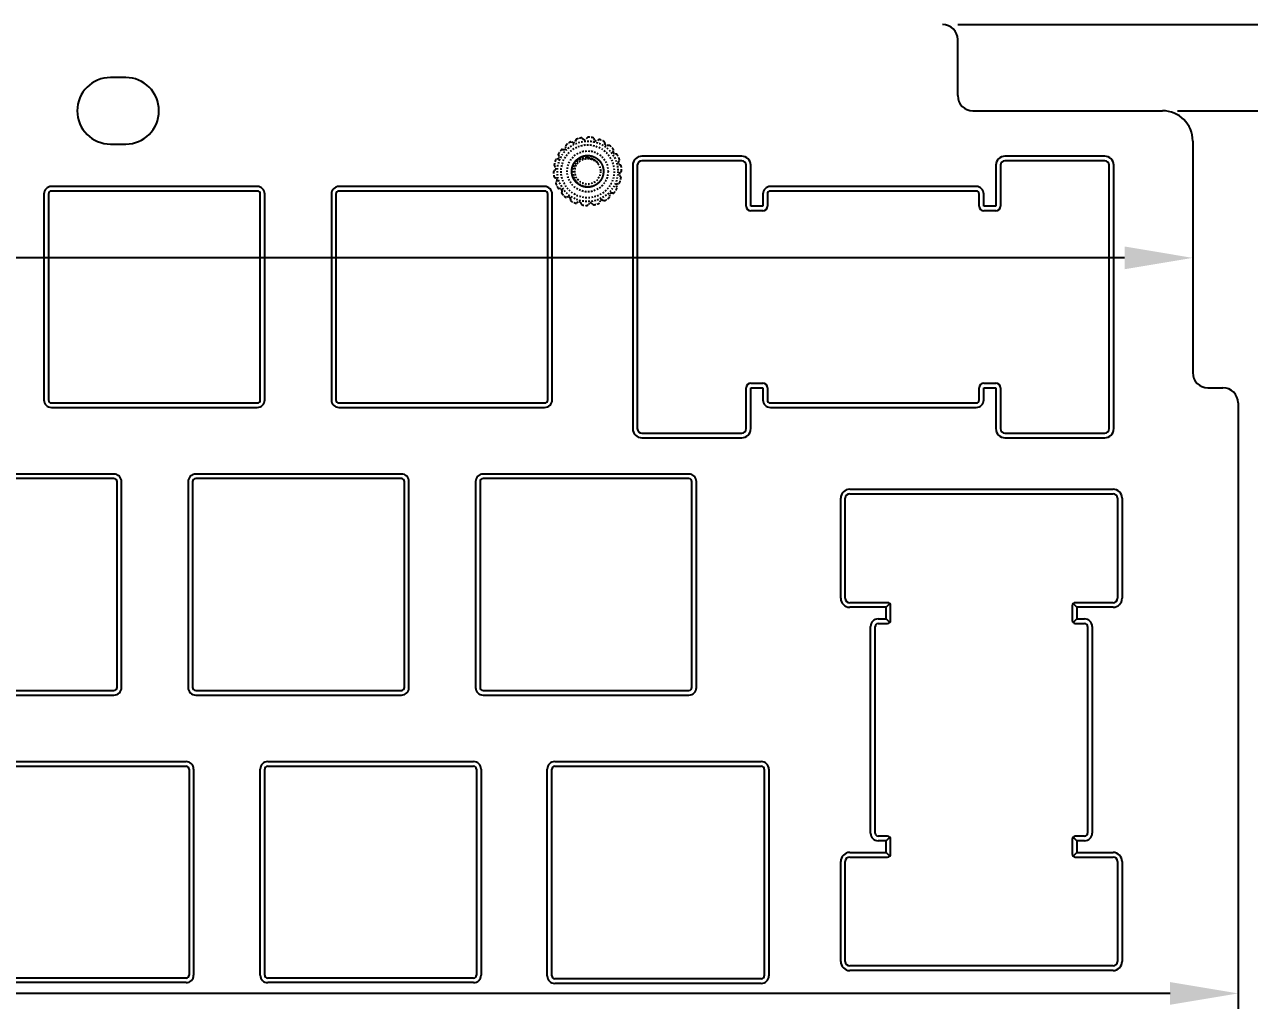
# Model space of a CAD drawing. Header units: inches. Extents: x 1466 to 2567, y -36 to 323.
# Drawn here: x 2398.3 to 2479.2, y 180.3 to 244.8 of the extents above; entities that cross this region are included whole.
import ezdxf

# ---------------------------------------------------------------- set-up
doc = ezdxf.new("R2010")
doc.units = ezdxf.units.IN
doc.header["$LTSCALE"] = 0.909449
doc.header["$MEASUREMENT"] = 0
doc.header["$PDMODE"] = 3
doc.header["$PDSIZE"] = 0.3125
doc.linetypes.add('HIDDEN', pattern=[0.2, 0.1, -0.1])
doc.linetypes.add('PHANTOM', pattern=[0.8, 0.45, -0.05, 0.1, -0.05, 0.1, -0.05])
doc.layers.get('0').update_dxf_attribs({"linetype": 'CONTINUOUS'})
doc.layers.get('Defpoints').update_dxf_attribs({"linetype": 'CONTINUOUS'})
doc.layers.add('DEFAULT_2', color=8, linetype='HIDDEN')
doc.layers.add('DEFAULT_3', color=7, linetype='PHANTOM')
doc.styles.get("Standard").update_dxf_attribs({"font": 'txt', "width": 0.8})
doc.dimstyles.get("Standard").update_dxf_attribs({"dimtxt": 6, "dimasz": 4.5, "dimexe": 1, "dimexo": 1, "dimgap": 0.09, "dimtad": 0, "dimzin": 1, "dimdsep": 46, "dimtxsty": 'STANDARD', "dimcen": 0.09, "dimclrd": 5, "dimclre": 5, "dimclrt": 1, "dimadec": 0, "dimazin": 0, "dimtp": 0.01, "dimtm": 0.01, "dimtfac": 1, "dimtofl": 0, "dimtmove": 0, "dimatfit": 3, "dimfxl": 1, "dimtolj": 1, "dimtzin": 4, "dimarcsym": 0})

# ---------------------------------------------------------------- blocks, each defined once
blk = doc.blocks.new('*D17')
at = {"layer": 'DEFAULT_3', "color": 3, "linetype": 'ByBlock', "lineweight": -2}
for p, q in [((2186.571, 229.672), (2186.571, 230.355)), ((2186.571, 229.355), (2182.071, 229.355)), ((2470.977, 229.355), (2191.071, 229.355)), ((2475.477, 228.422), (2475.477, 228.355))]:
    blk.add_line(p, q, dxfattribs=at)
at = {"layer": 'DEFAULT_3', "color": 3, "linetype": 'ByBlock'}
for points in [[(2191.071, 230.105), (2191.071, 228.605), (2186.571, 229.355)], [(2470.977, 230.105), (2470.977, 228.605), (2475.477, 229.355)]]:
    blk.add_solid(points, dxfattribs=at)
at = {"layer": 'Defpoints', "color": 0, "linetype": 'ByBlock'}
for p in [(2475.477, 229.422), (2475.477, 229.355), (2186.571, 228.672)]:
    blk.add_point(p, dxfattribs=at)
at = {"layer": 'DEFAULT_3', "color": 3, "linetype": 'ByBlock', "insert": (2163.981, 229.355), "char_height": 6, "attachment_point": 5}
blk.add_mtext('\\A1;288.91%%P0.1', dxfattribs=at)
blk = doc.blocks.new('*D18')
at = {"layer": 'DEFAULT_3', "color": 3, "linetype": 'ByBlock', "lineweight": -2}
for p, q in [((2183.571, 187.772), (2183.571, 179.759)), ((2478.477, 187.772), (2478.477, 179.759)), ((2183.571, 180.759), (2179.071, 180.759)), ((2473.977, 180.759), (2188.071, 180.759))]:
    blk.add_line(p, q, dxfattribs=at)
at = {"layer": 'DEFAULT_3', "color": 3, "linetype": 'ByBlock'}
for points in [[(2188.071, 181.509), (2188.071, 180.009), (2183.571, 180.759)], [(2473.977, 181.509), (2473.977, 180.009), (2478.477, 180.759)]]:
    blk.add_solid(points, dxfattribs=at)
at = {"layer": 'Defpoints', "color": 0, "linetype": 'ByBlock'}
for p in [(2183.571, 188.772), (2478.477, 188.772), (2478.477, 180.759)]:
    blk.add_point(p, dxfattribs=at)
at = {"layer": 'DEFAULT_3', "color": 3, "linetype": 'ByBlock', "insert": (2160.981, 180.759), "char_height": 6, "attachment_point": 5}
blk.add_mtext('\\A1;294.91%%P0.1', dxfattribs=at)
blk = doc.blocks.new('*D21')
at = {"layer": 'DEFAULT_3', "color": 3, "linetype": 'ByBlock', "lineweight": -2}
for p, q in [((2474.477, 239.072), (2489.264, 239.072)), ((2488.264, 234.572), (2488.264, 205.877)), ((2488.264, 142.602), (2488.264, 171.297)), ((2474.477, 138.102), (2489.264, 138.102))]:
    blk.add_line(p, q, dxfattribs=at)
at = {"layer": 'DEFAULT_3', "color": 3, "linetype": 'ByBlock'}
for points in [[(2487.514, 234.572), (2489.014, 234.572), (2488.264, 239.072)], [(2487.514, 142.602), (2489.014, 142.602), (2488.264, 138.102)]]:
    blk.add_solid(points, dxfattribs=at)
at = {"layer": 'Defpoints', "color": 0, "linetype": 'ByBlock'}
for p in [(2473.477, 239.072), (2488.264, 239.072), (2473.477, 138.102)]:
    blk.add_point(p, dxfattribs=at)
at = {"layer": 'DEFAULT_3', "color": 3, "linetype": 'ByBlock', "insert": (2488.264, 188.587), "char_height": 6, "attachment_point": 5, "rotation": 90}
blk.add_mtext('\\A1;100.97%%P0.1', dxfattribs=at)
blk = doc.blocks.new('*D22')
at = {"layer": 'DEFAULT_3', "color": 3, "linetype": 'ByBlock', "lineweight": -2}
for p, q in [((2459.942, 244.772), (2514.614, 244.772)), ((2513.614, 240.272), (2513.614, 204.762)), ((2513.614, 136.272), (2513.614, 171.782)), ((2460.442, 131.772), (2514.614, 131.772))]:
    blk.add_line(p, q, dxfattribs=at)
at = {"layer": 'DEFAULT_3', "color": 3, "linetype": 'ByBlock'}
for points in [[(2512.864, 240.272), (2514.364, 240.272), (2513.614, 244.772)], [(2512.864, 136.272), (2514.364, 136.272), (2513.614, 131.772)]]:
    blk.add_solid(points, dxfattribs=at)
at = {"layer": 'Defpoints', "color": 0, "linetype": 'ByBlock'}
for p in [(2458.942, 244.772), (2459.442, 131.772), (2513.614, 131.772)]:
    blk.add_point(p, dxfattribs=at)
at = {"layer": 'DEFAULT_3', "color": 3, "linetype": 'ByBlock', "insert": (2513.614, 188.272), "char_height": 6, "attachment_point": 5, "rotation": 90}
blk.add_mtext('\\A1;113.00%%P0.1', dxfattribs=at)

msp = doc.modelspace()

# ---------------------------------------------------------------- linework, layer by layer
at = {"color": 7, "linetype": 'Continuous'}
for p, q in [((2459.942, 240.072), (2459.942, 243.772)), ((2404.942, 241.272), (2403.942, 241.272)), ((2460.942, 239.072), (2473.477, 239.072)), ((2403.942, 236.872), (2404.942, 236.872)), ((2475.477, 237.072), (2475.477, 221.772)), ((2445.662, 236.072), (2439.062, 236.072)), ((2445.662, 235.772), (2439.062, 235.772)), ((2469.662, 236.072), (2463.062, 236.072)), ((2469.662, 235.772), (2463.062, 235.772)), ((2438.462, 235.472), (2438.462, 218.072)), ((2438.762, 235.472), (2438.762, 218.072)), ((2445.962, 232.772), (2445.962, 235.472)), ((2446.262, 232.772), (2446.262, 235.472)), ((2462.462, 235.472), (2462.462, 232.772)), ((2462.762, 235.472), (2462.762, 232.772)), ((2469.962, 218.072), (2469.962, 235.472)), ((2470.262, 218.072), (2470.262, 235.472)), ((2413.637, 234.072), (2400.037, 234.072)), ((2432.637, 234.072), (2419.037, 234.072)), ((2461.162, 234.072), (2447.562, 234.072)), ((2399.537, 233.572), (2399.537, 219.972)), ((2399.837, 233.572), (2399.837, 219.972)), ((2413.637, 233.772), (2400.037, 233.772)), ((2413.837, 219.972), (2413.837, 233.572)), ((2414.137, 219.972), (2414.137, 233.572)), ((2418.537, 233.572), (2418.537, 219.972)), ((2418.837, 233.572), (2418.837, 219.972)), ((2432.637, 233.772), (2419.037, 233.772)), ((2432.837, 219.972), (2432.837, 233.572)), ((2433.137, 219.972), (2433.137, 233.572)), ((2447.062, 233.572), (2447.062, 232.772)), ((2447.362, 233.572), (2447.362, 232.772)), ((2461.162, 233.772), (2447.562, 233.772)), ((2461.362, 232.772), (2461.362, 233.572)), ((2461.662, 232.772), (2461.662, 233.572)), ((2447.062, 232.772), (2446.262, 232.772)), ((2447.062, 232.472), (2446.262, 232.472)), ((2462.462, 232.772), (2461.662, 232.772)), ((2462.462, 232.472), (2461.662, 232.472)), ((2446.262, 221.072), (2447.062, 221.072)), ((2461.662, 221.072), (2462.462, 221.072)), ((2445.962, 218.072), (2445.962, 220.772)), ((2446.262, 220.772), (2447.062, 220.772)), ((2446.262, 218.072), (2446.262, 220.772)), ((2447.062, 220.772), (2447.062, 219.972)), ((2447.362, 220.772), (2447.362, 219.972)), ((2461.362, 219.972), (2461.362, 220.772)), ((2461.662, 220.772), (2462.462, 220.772)), ((2461.662, 219.972), (2461.662, 220.772)), ((2462.462, 220.772), (2462.462, 218.072)), ((2462.762, 220.772), (2462.762, 218.072)), ((2476.477, 220.772), (2477.477, 220.772)), ((2400.037, 219.772), (2413.637, 219.772)), ((2400.037, 219.472), (2413.637, 219.472)), ((2419.037, 219.772), (2432.637, 219.772)), ((2419.037, 219.472), (2432.637, 219.472)), ((2447.562, 219.772), (2461.162, 219.772)), ((2447.562, 219.472), (2461.162, 219.472)), ((2478.477, 219.772), (2478.477, 157.772)), ((2439.062, 217.772), (2445.662, 217.772)), ((2439.062, 217.472), (2445.662, 217.472)), ((2463.062, 217.772), (2469.662, 217.772)), ((2463.062, 217.472), (2469.662, 217.472)), ((2404.167, 215.072), (2390.567, 215.072)), ((2404.167, 214.772), (2390.567, 214.772)), ((2423.167, 215.072), (2409.567, 215.072)), ((2423.167, 214.772), (2409.567, 214.772)), ((2442.167, 215.072), (2428.567, 215.072)), ((2442.167, 214.772), (2428.567, 214.772)), ((2404.367, 200.972), (2404.367, 214.572)), ((2404.667, 200.972), (2404.667, 214.572)), ((2409.067, 214.572), (2409.067, 200.972)), ((2409.367, 214.572), (2409.367, 200.972)), ((2423.367, 200.972), (2423.367, 214.572)), ((2423.667, 200.972), (2423.667, 214.572)), ((2428.067, 214.572), (2428.067, 200.972)), ((2428.367, 214.572), (2428.367, 200.972)), ((2442.367, 200.972), (2442.367, 214.572)), ((2442.667, 200.972), (2442.667, 214.572)), ((2452.807, 214.072), (2470.207, 214.072)), ((2452.207, 206.872), (2452.207, 213.472)), ((2452.507, 206.872), (2452.507, 213.472)), ((2452.807, 213.772), (2470.207, 213.772)), ((2470.507, 213.472), (2470.507, 206.872)), ((2470.807, 213.472), (2470.807, 206.872)), ((2455.307, 206.572), (2452.807, 206.572)), ((2455.448, 206.514), (2455.207, 206.272)), ((2467.565, 206.514), (2467.807, 206.272)), ((2470.207, 206.572), (2467.707, 206.572)), ((2455.207, 206.272), (2452.807, 206.272)), ((2455.207, 205.497), (2455.207, 206.272)), ((2455.507, 205.397), (2455.507, 206.372)), ((2467.507, 206.372), (2467.507, 205.397)), ((2470.207, 206.272), (2467.807, 206.272)), ((2467.807, 206.272), (2467.807, 205.497)), ((2454.182, 191.347), (2454.182, 204.997)), ((2454.482, 191.347), (2454.482, 204.997)), ((2454.682, 205.497), (2455.207, 205.497)), ((2454.682, 205.197), (2455.307, 205.197)), ((2455.448, 205.256), (2455.207, 205.497)), ((2467.565, 205.256), (2467.807, 205.497)), ((2467.707, 205.197), (2468.332, 205.197)), ((2467.807, 205.497), (2468.332, 205.497)), ((2468.532, 204.997), (2468.532, 191.347)), ((2468.832, 204.997), (2468.832, 191.347)), ((2390.567, 200.772), (2404.167, 200.772)), ((2390.567, 200.472), (2404.167, 200.472)), ((2409.567, 200.772), (2423.167, 200.772)), ((2409.567, 200.472), (2423.167, 200.472)), ((2428.567, 200.772), (2442.167, 200.772)), ((2428.567, 200.472), (2442.167, 200.472)), ((2395.332, 196.072), (2408.932, 196.072)), ((2414.332, 196.072), (2427.932, 196.072)), ((2433.307, 196.072), (2446.957, 196.072)), ((2395.332, 195.772), (2408.932, 195.772)), ((2409.132, 195.572), (2409.132, 181.972)), ((2409.432, 195.572), (2409.432, 181.972)), ((2413.832, 181.972), (2413.832, 195.572)), ((2414.132, 181.972), (2414.132, 195.572)), ((2414.332, 195.772), (2427.932, 195.772)), ((2428.132, 195.572), (2428.132, 181.972)), ((2428.432, 195.572), (2428.432, 181.972)), ((2432.807, 181.922), (2432.807, 195.572)), ((2433.107, 181.922), (2433.107, 195.572)), ((2433.307, 195.772), (2446.957, 195.772)), ((2447.157, 195.572), (2447.157, 181.922)), ((2447.457, 195.572), (2447.457, 181.922)), ((2455.307, 191.147), (2454.682, 191.147)), ((2468.332, 191.147), (2467.707, 191.147)), ((2455.207, 190.847), (2454.682, 190.847)), ((2455.448, 191.089), (2455.207, 190.847)), ((2455.207, 190.072), (2455.207, 190.847)), ((2455.507, 189.972), (2455.507, 190.947)), ((2467.507, 190.947), (2467.507, 189.972)), ((2467.565, 191.089), (2467.807, 190.847)), ((2468.332, 190.847), (2467.807, 190.847)), ((2467.807, 190.847), (2467.807, 190.072)), ((2452.807, 190.072), (2455.207, 190.072)), ((2452.807, 189.772), (2455.307, 189.772)), ((2455.448, 189.831), (2455.207, 190.072)), ((2467.565, 189.831), (2467.807, 190.072)), ((2467.707, 189.772), (2470.207, 189.772)), ((2467.807, 190.072), (2470.207, 190.072)), ((2452.207, 182.872), (2452.207, 189.472)), ((2452.507, 182.872), (2452.507, 189.472)), ((2470.507, 189.472), (2470.507, 182.872)), ((2470.807, 189.472), (2470.807, 182.872)), ((2470.207, 182.572), (2452.807, 182.572)), ((2470.207, 182.272), (2452.807, 182.272)), ((2408.932, 181.772), (2395.332, 181.772)), ((2408.932, 181.472), (2395.332, 181.472)), ((2427.932, 181.772), (2414.332, 181.772)), ((2427.932, 181.472), (2414.332, 181.472)), ((2446.957, 181.722), (2433.307, 181.722)), ((2446.957, 181.422), (2433.307, 181.422))]:
    msp.add_line(p, q, dxfattribs=at)
for centre, radius, start, end in [((2458.942, 243.772), 1, 0, 90), ((2403.942, 239.072), 2.2, 90, 270), ((2404.942, 239.072), 2.2, 270, 90), ((2460.942, 240.072), 1, 180, 270), ((2473.477, 237.072), 2, 0, 90), ((2439.062, 235.472), 0.6, 90, 180), ((2439.062, 235.472), 0.3, 90, 180), ((2445.662, 235.472), 0.6, 0, 90), ((2445.662, 235.472), 0.3, 0, 90), ((2463.062, 235.472), 0.6, 90, 180), ((2463.062, 235.472), 0.3, 90, 180), ((2469.662, 235.472), 0.6, 0, 90), ((2469.662, 235.472), 0.3, 0, 90), ((2400.037, 233.572), 0.5, 90, 180), ((2413.637, 233.572), 0.5, 0, 90), ((2419.037, 233.572), 0.5, 90, 180), ((2432.637, 233.572), 0.5, 0, 90), ((2447.562, 233.572), 0.5, 90, 180), ((2461.162, 233.572), 0.5, 0, 90), ((2400.037, 233.572), 0.2, 90, 180), ((2413.637, 233.572), 0.2, 0, 90), ((2419.037, 233.572), 0.2, 90, 180), ((2432.637, 233.572), 0.2, 0, 90), ((2447.562, 233.572), 0.2, 90, 180), ((2461.162, 233.572), 0.2, 0, 90), ((2446.262, 232.772), 0.3, 180, 270), ((2447.062, 232.772), 0.3, 270, 0), ((2461.662, 232.772), 0.3, 180, 270), ((2462.462, 232.772), 0.3, 270, 0), ((2446.262, 220.772), 0.3, 90, 180), ((2447.062, 220.772), 0.3, 0, 90), ((2461.662, 220.772), 0.3, 90, 180), ((2462.462, 220.772), 0.3, 0, 90), ((2476.477, 221.772), 1, 180, 270), ((2477.477, 219.772), 1, 0, 90), ((2400.037, 219.972), 0.5, 180, 270), ((2400.037, 219.972), 0.2, 180, 270), ((2413.637, 219.972), 0.5, 270, 360), ((2413.637, 219.972), 0.2, 270, 0), ((2419.037, 219.972), 0.5, 180, 270), ((2419.037, 219.972), 0.2, 180, 270), ((2432.637, 219.972), 0.5, 270, 0), ((2432.637, 219.972), 0.2, 270, 0), ((2447.562, 219.972), 0.5, 180, 270), ((2447.562, 219.972), 0.2, 180, 270), ((2461.162, 219.972), 0.5, 270, 0), ((2461.162, 219.972), 0.2, 270, 0), ((2439.062, 218.072), 0.6, 180, 270), ((2439.062, 218.072), 0.3, 180, 270), ((2445.662, 218.072), 0.6, 270, 0), ((2445.662, 218.072), 0.3, 270, 0), ((2463.062, 218.072), 0.6, 180, 270), ((2463.062, 218.072), 0.3, 180, 270), ((2469.662, 218.072), 0.6, 270, 0), ((2469.662, 218.072), 0.3, 270, 0), ((2404.167, 214.572), 0.5, 0, 90), ((2404.167, 214.572), 0.2, 0, 90), ((2409.567, 214.572), 0.5, 90, 180), ((2409.567, 214.572), 0.2, 90, 180), ((2423.167, 214.572), 0.5, 0, 90), ((2423.167, 214.572), 0.2, 0, 90), ((2428.567, 214.572), 0.5, 90, 180), ((2428.567, 214.572), 0.2, 90, 180), ((2442.167, 214.572), 0.5, 0, 90), ((2442.167, 214.572), 0.2, 0, 90), ((2452.807, 213.472), 0.6, 90, 180), ((2470.207, 213.472), 0.6, 0, 90), ((2452.807, 213.472), 0.3, 90, 180), ((2470.207, 213.472), 0.3, 0, 90), ((2452.807, 206.872), 0.6, 180, 270), ((2452.807, 206.872), 0.3, 180, 270), ((2455.307, 206.372), 0.2, 0, 90), ((2467.707, 206.372), 0.2, 90, 180), ((2470.207, 206.872), 0.6, 270, 0), ((2470.207, 206.872), 0.3, 270, 0), ((2454.682, 204.997), 0.5, 90, 180), ((2454.682, 204.997), 0.2, 90, 180), ((2455.307, 205.397), 0.2, 270, 0), ((2467.707, 205.397), 0.2, 180, 270), ((2468.332, 204.997), 0.5, 0, 90), ((2468.332, 204.997), 0.2, 0, 90), ((2404.167, 200.972), 0.5, 270, 360), ((2404.167, 200.972), 0.2, 270, 0), ((2409.567, 200.972), 0.5, 180, 270), ((2409.567, 200.972), 0.2, 180, 270), ((2423.167, 200.972), 0.5, 270, 360), ((2423.167, 200.972), 0.2, 270, 0), ((2428.567, 200.972), 0.5, 180, 270), ((2428.567, 200.972), 0.2, 180, 270), ((2442.167, 200.972), 0.5, 270, 0), ((2442.167, 200.972), 0.2, 270, 0), ((2408.932, 195.572), 0.5, 0, 90), ((2414.332, 195.572), 0.5, 90, 180), ((2427.932, 195.572), 0.5, 0, 90), ((2433.307, 195.572), 0.5, 90, 180), ((2446.957, 195.572), 0.5, 0, 90), ((2408.932, 195.572), 0.2, 0, 90), ((2414.332, 195.572), 0.2, 90, 180), ((2427.932, 195.572), 0.2, 0, 90), ((2433.307, 195.572), 0.2, 90, 180), ((2446.957, 195.572), 0.2, 0, 90), ((2454.682, 191.347), 0.5, 180, 270), ((2454.682, 191.347), 0.2, 180, 270), ((2455.307, 190.947), 0.2, 0, 90), ((2467.707, 190.947), 0.2, 90, 180), ((2468.332, 191.347), 0.5, 270, 0), ((2468.332, 191.347), 0.2, 270, 0), ((2452.807, 189.472), 0.6, 90, 180), ((2452.807, 189.472), 0.3, 90, 180), ((2455.307, 189.972), 0.2, 270, 0), ((2467.707, 189.972), 0.2, 180, 270), ((2470.207, 189.472), 0.6, 0, 90), ((2470.207, 189.472), 0.3, 0, 90), ((2452.807, 182.872), 0.6, 180, 270), ((2452.807, 182.872), 0.3, 180, 270), ((2470.207, 182.872), 0.6, 270, 0), ((2470.207, 182.872), 0.3, 270, 0), ((2408.932, 181.972), 0.5, 270, 360), ((2408.932, 181.972), 0.2, 270, 0), ((2414.332, 181.972), 0.5, 180, 270), ((2414.332, 181.972), 0.2, 180, 270), ((2427.932, 181.972), 0.5, 270, 360), ((2427.932, 181.972), 0.2, 270, 0), ((2433.307, 181.922), 0.5, 180, 270), ((2433.307, 181.922), 0.2, 180, 270), ((2446.957, 181.922), 0.5, 270, 0), ((2446.957, 181.922), 0.2, 270, 0)]:
    msp.add_arc(centre, radius, start, end, dxfattribs=at)
at = {"layer": 'DEFAULT_2', "color": 8, "linetype": 'HIDDEN'}
for p, q in [((2435.446, 237.287), (2435.362, 237.189)), ((2433.8, 236.519), (2433.93, 236.521)), ((2434.028, 236.62), (2434.03, 236.749)), ((2434.518, 236.963), (2434.388, 237.008)), ((2434.691, 237.143), (2434.645, 237.022)), ((2435.223, 237.176), (2435.116, 237.264)), ((2435.957, 237.136), (2435.887, 237.255)), ((2436.206, 237.164), (2436.092, 237.1)), ((2436.634, 236.848), (2436.609, 236.983)), ((2436.877, 236.788), (2436.749, 236.767)), ((2437.172, 236.345), (2437.194, 236.48)), ((2433.527, 235.904), (2433.399, 235.856)), ((2433.544, 236.153), (2433.587, 236.031)), ((2435.477, 235.922), (2435.477, 236.12)), ((2437.38, 236.206), (2437.252, 236.23)), ((2437.505, 235.688), (2437.572, 235.808)), ((2433.361, 235.187), (2433.256, 235.098)), ((2433.29, 235.427), (2433.373, 235.327)), ((2437.653, 235.487), (2437.541, 235.553)), ((2437.593, 234.957), (2437.697, 235.047)), ((2433.413, 234.592), (2433.301, 234.658)), ((2433.449, 234.457), (2433.381, 234.337)), ((2437.367, 234.114), (2437.41, 233.991)), ((2437.426, 234.241), (2437.555, 234.289)), ((2437.581, 234.818), (2437.663, 234.718)), ((2433.702, 233.915), (2433.574, 233.939)), ((2433.782, 233.8), (2433.759, 233.665)), ((2434.205, 233.377), (2434.076, 233.356)), ((2434.319, 233.297), (2434.345, 233.162)), ((2436.925, 233.525), (2436.924, 233.395)), ((2437.154, 233.626), (2437.024, 233.624)), ((2434.861, 233.044), (2434.748, 232.981)), ((2434.996, 233.008), (2435.066, 232.89)), ((2435.592, 232.956), (2435.507, 232.858)), ((2435.731, 232.968), (2435.837, 232.881)), ((2436.309, 233.123), (2436.263, 233.002)), ((2436.435, 233.182), (2436.565, 233.137))]:
    msp.add_line(p, q, dxfattribs=at)
for radius in [2, 1.75, 1.35, 0.85]:
    msp.add_circle((2435.477, 235.072), radius, dxfattribs=at)
for centre, radius, start, end in [((2435.477, 235.072), 2.25, 101.21228, 108.78772), ((2435.059, 237.181), 0.1, 50.68927, 101.21228), ((2435.522, 237.222), 0.1, 88.78772, 139.31073), ((2435.477, 235.072), 2.25, 81.21228, 88.78772), ((2435.805, 237.197), 0.1, 30.68927, 81.21228), ((2435.477, 235.072), 2.25, 141.21228, 148.78772), ((2433.801, 236.419), 0.1, 90.68927, 141.21228), ((2433.928, 236.621), 0.1, 270.68927, 359.31073), ((2434.13, 236.748), 0.1, 128.78772, 179.31073), ((2435.477, 235.072), 2.25, 121.21228, 128.78772), ((2434.363, 236.911), 0.1, 70.68927, 121.21228), ((2434.551, 237.057), 0.1, 250.68927, 339.31073), ((2434.784, 237.108), 0.1, 108.78772, 159.31073), ((2435.286, 237.254), 0.1, 230.68927, 319.31073), ((2436.043, 237.188), 0.1, 210.68927, 299.31073), ((2436.255, 237.077), 0.1, 68.78772, 119.31073), ((2435.477, 235.072), 2.25, 61.21228, 68.78772), ((2436.512, 236.957), 0.1, 10.68927, 61.21228), ((2436.733, 236.866), 0.1, 190.68927, 279.31073), ((2436.893, 236.69), 0.1, 48.78772, 99.31073), ((2435.477, 235.072), 2.25, 41.21228, 48.78772), ((2437.094, 236.489), 0.1, 350.68927, 41.21228), ((2435.477, 235.072), 2.25, 161.21228, 168.78772), ((2433.441, 235.765), 0.1, 110.68927, 161.21228), ((2433.492, 235.998), 0.1, 290.68927, 19.31073), ((2433.638, 236.187), 0.1, 148.78772, 199.31073), ((2437.27, 236.328), 0.1, 170.68927, 259.31073), ((2437.361, 236.108), 0.1, 28.78772, 79.31073), ((2435.477, 235.072), 2.25, 21.21228, 28.78772), ((2437.592, 235.639), 0.1, 150.68927, 239.31073), ((2437.481, 235.85), 0.1, 330.68927, 21.21228), ((2433.327, 235.027), 0.1, 130.68927, 181.21228), ((2435.477, 235.072), 2.25, 181.21228, 188.78772), ((2433.368, 235.49), 0.1, 168.78772, 219.31073), ((2433.295, 235.263), 0.1, 310.68927, 39.31073), ((2437.658, 234.882), 0.1, 130.68927, 219.31073), ((2437.602, 235.401), 0.1, 8.78772, 59.31073), ((2437.626, 235.118), 0.1, 310.68927, 1.21228), ((2435.477, 235.072), 2.25, 1.21228, 8.78772), ((2433.352, 234.744), 0.1, 188.78772, 239.31073), ((2433.472, 234.294), 0.1, 150.68927, 201.21228), ((2435.477, 235.072), 2.25, 201.21228, 208.78772), ((2433.362, 234.506), 0.1, 330.68927, 59.31073), ((2437.461, 234.147), 0.1, 110.68927, 199.31073), ((2437.512, 234.38), 0.1, 290.68927, 341.21228), ((2435.477, 235.072), 2.25, 341.21228, 348.78772), ((2437.586, 234.654), 0.1, 348.78772, 39.31073), ((2433.592, 234.037), 0.1, 208.78772, 259.31073), ((2433.683, 233.816), 0.1, 350.68927, 79.31073), ((2433.859, 233.656), 0.1, 170.68927, 221.21228), ((2435.477, 235.072), 2.25, 221.21228, 228.78772), ((2434.06, 233.455), 0.1, 228.78772, 279.31073), ((2434.221, 233.279), 0.1, 10.68927, 99.31073), ((2435.477, 235.072), 2.25, 301.21228, 308.78772), ((2436.824, 233.397), 0.1, 308.78772, 359.31073), ((2437.025, 233.524), 0.1, 90.68927, 179.31073), ((2437.153, 233.726), 0.1, 270.68927, 321.21228), ((2435.477, 235.072), 2.25, 321.21228, 328.78772), ((2437.316, 233.958), 0.1, 328.78772, 19.31073), ((2434.441, 233.188), 0.1, 190.68927, 241.21228), ((2435.477, 235.072), 2.25, 241.21228, 248.78772), ((2434.699, 233.068), 0.1, 248.78772, 299.31073), ((2434.91, 232.957), 0.1, 30.68927, 119.31073), ((2435.148, 232.948), 0.1, 210.68927, 261.21228), ((2435.477, 235.072), 2.25, 261.21228, 268.78772), ((2435.431, 232.923), 0.1, 268.78772, 319.31073), ((2435.668, 232.891), 0.1, 50.68927, 139.31073), ((2435.895, 232.963), 0.1, 230.68927, 281.21228), ((2435.477, 235.072), 2.25, 281.21228, 288.78772), ((2436.169, 233.037), 0.1, 288.78772, 339.31073), ((2436.402, 233.088), 0.1, 70.68927, 159.31073), ((2436.591, 233.234), 0.1, 250.68927, 301.21228)]:
    msp.add_arc(centre, radius, start, end, dxfattribs=at)
for points, knots in [([(2435.477, 236.12), (2435.573, 236.12), (2435.766, 236.093), (2436.032, 235.976), (2436.257, 235.791), (2436.423, 235.551), (2436.518, 235.276), (2436.534, 234.985), (2436.471, 234.7), (2436.331, 234.445), (2436.129, 234.235), (2435.876, 234.09), (2435.64, 234.03), (2435.448, 234.022), (2435.256, 234.041), (2435.07, 234.098), (2434.902, 234.192), (2434.787, 234.28), (2434.685, 234.382), (2434.597, 234.497), (2434.526, 234.624), (2434.474, 234.758), (2434.441, 234.899), (2434.426, 235.043), (2434.432, 235.188), (2434.458, 235.33), (2434.503, 235.467), (2434.567, 235.597), (2434.647, 235.718), (2434.744, 235.825), (2434.854, 235.919), (2434.976, 235.996), (2435.108, 236.056), (2435.292, 236.111), (2435.487, 236.127), (2435.678, 236.104), (2435.864, 236.054), (2436.038, 235.966), (2436.188, 235.846), (2436.321, 235.706), (2436.448, 235.499), (2436.528, 235.219), (2436.527, 234.927), (2436.424, 234.555), (2436.106, 234.167), (2435.63, 234.005), (2435.246, 234.037), (2434.972, 234.139), (2434.738, 234.312), (2434.588, 234.503), (2434.503, 234.676), (2434.444, 234.859), (2434.422, 235.053), (2434.44, 235.245), (2434.485, 235.432), (2434.568, 235.608), (2434.684, 235.762), (2434.786, 235.864), (2434.901, 235.951), (2435.027, 236.022), (2435.162, 236.075), (2435.303, 236.109), (2435.447, 236.123), (2435.591, 236.117), (2435.734, 236.091), (2435.871, 236.046), (2436.001, 235.983), (2436.121, 235.902), (2436.229, 235.806), (2436.323, 235.696), (2436.4, 235.573), (2436.46, 235.442), (2436.502, 235.303), (2436.531, 235.113), (2436.518, 234.87), (2436.424, 234.594), (2436.258, 234.355), (2436.033, 234.169), (2435.766, 234.052), (2435.478, 234.011), (2435.189, 234.052), (2434.922, 234.168), (2434.697, 234.353), (2434.53, 234.592), (2434.436, 234.868), (2434.419, 235.159), (2434.462, 235.349), (2434.495, 235.438)], [0, 0, 0, 0, 0.015621, 0.031242, 0.046862, 0.062483, 0.078103, 0.093723, 0.109344, 0.124965, 0.140586, 0.156207, 0.171827, 0.179656, 0.187485, 0.203106, 0.210935, 0.218764, 0.226593, 0.234422, 0.242251, 0.25008, 0.257908, 0.265738, 0.273566, 0.281395, 0.289224, 0.297053, 0.304882, 0.312711, 0.32054, 0.328369, 0.336198, 0.344027, 0.359649, 0.367478, 0.375306, 0.390927, 0.398756, 0.406585, 0.422206, 0.437826, 0.453447, 0.469068, 0.500019, 0.530969, 0.54659, 0.562211, 0.577831, 0.593452, 0.60128, 0.609109, 0.62473, 0.632559, 0.640388, 0.65601, 0.663839, 0.671669, 0.679498, 0.687327, 0.695156, 0.702984, 0.710814, 0.718643, 0.726472, 0.7343, 0.742129, 0.749958, 0.757787, 0.765615, 0.773444, 0.781273, 0.789102, 0.796931, 0.812552, 0.828172, 0.843793, 0.859414, 0.875036, 0.890657, 0.906277, 0.921898, 0.937518, 0.953138, 0.968758, 0.984379, 1, 1, 1, 1]), ([(2434.791, 234.281), (2434.718, 234.344), (2434.59, 234.49), (2434.486, 234.71), (2434.441, 234.897), (2434.421, 235.088), (2434.448, 235.33), (2434.556, 235.601), (2434.735, 235.831), (2434.969, 236.004), (2435.242, 236.106), (2435.532, 236.132), (2435.818, 236.076), (2436.079, 235.946), (2436.294, 235.749), (2436.422, 235.542), (2436.487, 235.361), (2436.517, 235.22), (2436.527, 235.075), (2436.518, 234.931), (2436.489, 234.789), (2436.424, 234.608), (2436.323, 234.442), (2436.191, 234.301), (2436.078, 234.211), (2435.954, 234.136), (2435.821, 234.079), (2435.681, 234.041), (2435.538, 234.023), (2435.393, 234.025), (2435.25, 234.046), (2435.111, 234.087), (2434.936, 234.166), (2434.778, 234.282), (2434.649, 234.424), (2434.541, 234.584), (2434.468, 234.764), (2434.432, 234.954), (2434.424, 235.146), (2434.464, 235.386), (2434.566, 235.606), (2434.682, 235.76), (2434.818, 235.897), (2435.021, 236.031), (2435.299, 236.118), (2435.59, 236.128), (2435.873, 236.056), (2436.126, 235.912), (2436.296, 235.738), (2436.399, 235.575), (2436.48, 235.401), (2436.533, 235.163), (2436.521, 234.921), (2436.472, 234.734), (2436.397, 234.557), (2436.287, 234.396), (2436.148, 234.263), (2435.991, 234.151), (2435.813, 234.072), (2435.625, 234.032), (2435.48, 234.022), (2435.336, 234.031), (2435.194, 234.06), (2435.058, 234.108), (2434.929, 234.175), (2434.812, 234.259), (2434.706, 234.358), (2434.615, 234.471), (2434.516, 234.636), (2434.452, 234.82), (2434.428, 235.011), (2434.429, 235.156), (2434.451, 235.299), (2434.491, 235.437), (2434.551, 235.569), (2434.653, 235.732), (2434.789, 235.872), (2434.948, 235.981), (2435.121, 236.066), (2435.356, 236.126), (2435.648, 236.12), (2435.926, 236.033), (2436.171, 235.875), (2436.362, 235.656), (2436.488, 235.393), (2436.537, 235.106), (2436.511, 234.864), (2436.452, 234.68), (2436.368, 234.507), (2436.22, 234.315), (2436.063, 234.199), (2435.979, 234.153)], [0, 0, 0, 0, 0.01561, 0.031221, 0.039045, 0.046868, 0.062479, 0.078089, 0.093699, 0.10931, 0.12492, 0.140531, 0.156141, 0.171752, 0.187361, 0.202972, 0.210796, 0.21862, 0.226444, 0.234268, 0.242091, 0.249915, 0.265526, 0.27335, 0.281173, 0.288997, 0.296821, 0.304645, 0.312468, 0.320292, 0.328116, 0.33594, 0.343764, 0.359376, 0.367199, 0.375023, 0.390634, 0.398458, 0.406281, 0.421892, 0.437502, 0.445326, 0.45315, 0.46876, 0.48437, 0.499981, 0.515591, 0.531202, 0.546813, 0.554636, 0.56246, 0.57807, 0.593681, 0.601504, 0.609328, 0.624939, 0.632763, 0.640587, 0.656198, 0.664022, 0.671846, 0.67967, 0.687494, 0.695317, 0.703141, 0.710965, 0.718789, 0.726612, 0.734436, 0.750047, 0.757871, 0.765695, 0.773518, 0.781342, 0.789166, 0.79699, 0.812601, 0.820425, 0.828248, 0.843859, 0.859469, 0.87508, 0.89069, 0.9063, 0.921911, 0.937521, 0.953131, 0.960955, 0.968779, 0.98439, 1, 1, 1, 1]), ([(2434.495, 235.438), (2434.529, 235.528), (2434.621, 235.7), (2434.824, 235.908), (2435.076, 236.055), (2435.359, 236.126), (2435.65, 236.119), (2435.928, 236.032), (2436.173, 235.874), (2436.364, 235.654), (2436.489, 235.391), (2436.537, 235.103), (2436.511, 234.861), (2436.451, 234.678), (2436.366, 234.505), (2436.247, 234.351), (2436.1, 234.226), (2435.978, 234.149), (2435.847, 234.089), (2435.708, 234.047), (2435.565, 234.025), (2435.421, 234.023), (2435.277, 234.041), (2435.137, 234.078), (2435.004, 234.134), (2434.879, 234.208), (2434.766, 234.298), (2434.667, 234.403), (2434.582, 234.521), (2434.515, 234.649), (2434.466, 234.785), (2434.436, 234.926), (2434.426, 235.071), (2434.439, 235.263), (2434.492, 235.45), (2434.58, 235.621), (2434.692, 235.778), (2434.836, 235.91), (2435.001, 236.009), (2435.178, 236.084), (2435.416, 236.131), (2435.707, 236.108), (2435.98, 236.006), (2436.292, 235.779), (2436.545, 235.345), (2436.531, 234.843), (2436.366, 234.494), (2436.175, 234.273), (2435.931, 234.114), (2435.699, 234.041), (2435.508, 234.022), (2435.315, 234.03), (2435.126, 234.077), (2434.953, 234.161), (2434.793, 234.269), (2434.657, 234.408), (2434.553, 234.57), (2434.493, 234.702), (2434.452, 234.84), (2434.43, 234.983), (2434.427, 235.128), (2434.445, 235.272), (2434.482, 235.411), (2434.538, 235.545), (2434.612, 235.669), (2434.702, 235.782), (2434.807, 235.882), (2434.925, 235.966), (2435.052, 236.034), (2435.189, 236.083), (2435.33, 236.113), (2435.474, 236.123), (2435.619, 236.114), (2435.807, 236.075), (2436.03, 235.977), (2436.256, 235.793), (2436.422, 235.553), (2436.518, 235.278), (2436.534, 234.987), (2436.472, 234.703), (2436.333, 234.446), (2436.131, 234.236), (2435.878, 234.091), (2435.596, 234.018), (2435.305, 234.026), (2435.026, 234.112), (2434.863, 234.218), (2434.791, 234.281)], [0, 0, 0, 0, 0.015621, 0.031242, 0.046862, 0.062483, 0.078103, 0.093724, 0.109344, 0.124965, 0.140586, 0.156207, 0.171828, 0.179656, 0.187485, 0.203106, 0.210935, 0.218764, 0.226593, 0.234422, 0.242251, 0.25008, 0.257908, 0.265738, 0.273566, 0.281395, 0.289224, 0.297053, 0.304882, 0.312711, 0.32054, 0.328369, 0.336198, 0.344027, 0.359649, 0.367478, 0.375306, 0.390928, 0.398756, 0.406585, 0.422206, 0.437826, 0.453447, 0.469068, 0.500019, 0.530969, 0.54659, 0.562211, 0.577831, 0.593452, 0.60128, 0.609109, 0.62473, 0.632559, 0.640388, 0.65601, 0.663839, 0.671669, 0.679498, 0.687327, 0.695156, 0.702985, 0.710814, 0.718643, 0.726472, 0.7343, 0.742129, 0.749958, 0.757787, 0.765615, 0.773444, 0.781273, 0.789102, 0.796931, 0.812552, 0.828172, 0.843793, 0.859414, 0.875036, 0.890657, 0.906277, 0.921898, 0.937518, 0.953138, 0.968758, 0.984379, 1, 1, 1, 1]), ([(2435.979, 234.153), (2435.897, 234.112), (2435.722, 234.052), (2435.446, 234.033), (2435.219, 234.08), (2435.051, 234.152), (2434.893, 234.246), (2434.723, 234.403), (2434.602, 234.6), (2434.541, 234.772), (2434.505, 234.952), (2434.506, 235.137), (2434.547, 235.316), (2434.597, 235.444), (2434.664, 235.564), (2434.748, 235.673), (2434.847, 235.769), (2434.96, 235.849), (2435.082, 235.911), (2435.213, 235.955), (2435.348, 235.979), (2435.486, 235.982), (2435.622, 235.965), (2435.755, 235.927), (2435.88, 235.869), (2436.032, 235.767), (2436.127, 235.665), (2436.178, 235.589)], [0, 0, 0, 0, 0.062455, 0.124897, 0.18734, 0.218634, 0.249924, 0.312354, 0.374781, 0.406067, 0.437353, 0.499767, 0.531049, 0.562332, 0.593615, 0.624897, 0.656176, 0.687452, 0.718731, 0.75001, 0.781289, 0.812567, 0.843841, 0.875113, 0.906383, 0.937653, 1, 1, 1, 1]), ([(2436.178, 235.589), (2436.138, 235.64), (2436.047, 235.734), (2435.882, 235.84), (2435.698, 235.906), (2435.568, 235.922), (2435.503, 235.922)], [0, 0, 0, 0, 0.250018, 0.500012, 0.749986, 1, 1, 1, 1])]:
    msp.add_open_spline(points, degree=3, knots=knots, dxfattribs=at)
msp.add_open_spline([(2436.12, 235.628), (2436.14, 235.616), (2436.159, 235.603), (2436.178, 235.589)], degree=3, dxfattribs=at)

# ---------------------------------------------------------------- dimensions: what is measured, and where the dimension line sits
at = {"layer": 'DEFAULT_3', "linetype": 'ByBlock'}
for base, p1, p2, picture, middle in [((2513.614, 131.772), (2458.942, 244.772), (2459.442, 131.772), '*D22', (2513.614, 188.272)), ((2488.264, 239.072), (2473.477, 138.102), (2473.477, 239.072), '*D21', (2488.264, 188.587))]:
    dim = msp.add_linear_dim(base=base, p1=p1, p2=p2, angle=90, text='<>%%P0.1', dimstyle='STANDARD', override={"dimclrd": 3, "dimclre": 3, "dimclrt": 3, "dimtfillclr": 256}, dxfattribs=at)
    dim.commit()
    dim.dimension.update_dxf_attribs({"geometry": picture, "text_midpoint": middle})
for base, p1, p2, picture, middle in [((2475.477, 229.355), (2186.571, 228.672), (2475.477, 229.422), '*D17', (2163.981, 229.355)), ((2478.477, 180.759), (2183.571, 188.772), (2478.477, 188.772), '*D18', (2160.981, 180.759))]:
    dim = msp.add_linear_dim(base=base, p1=p1, p2=p2, text='<>%%P0.1', dimstyle='STANDARD', override={"dimclrd": 3, "dimclre": 3, "dimclrt": 3, "dimtfillclr": 256}, dxfattribs=at)
    dim.commit()
    dim.dimension.update_dxf_attribs({"geometry": picture, "text_midpoint": middle, "dimtype": 160})

doc.saveas('drawing.dxf')
